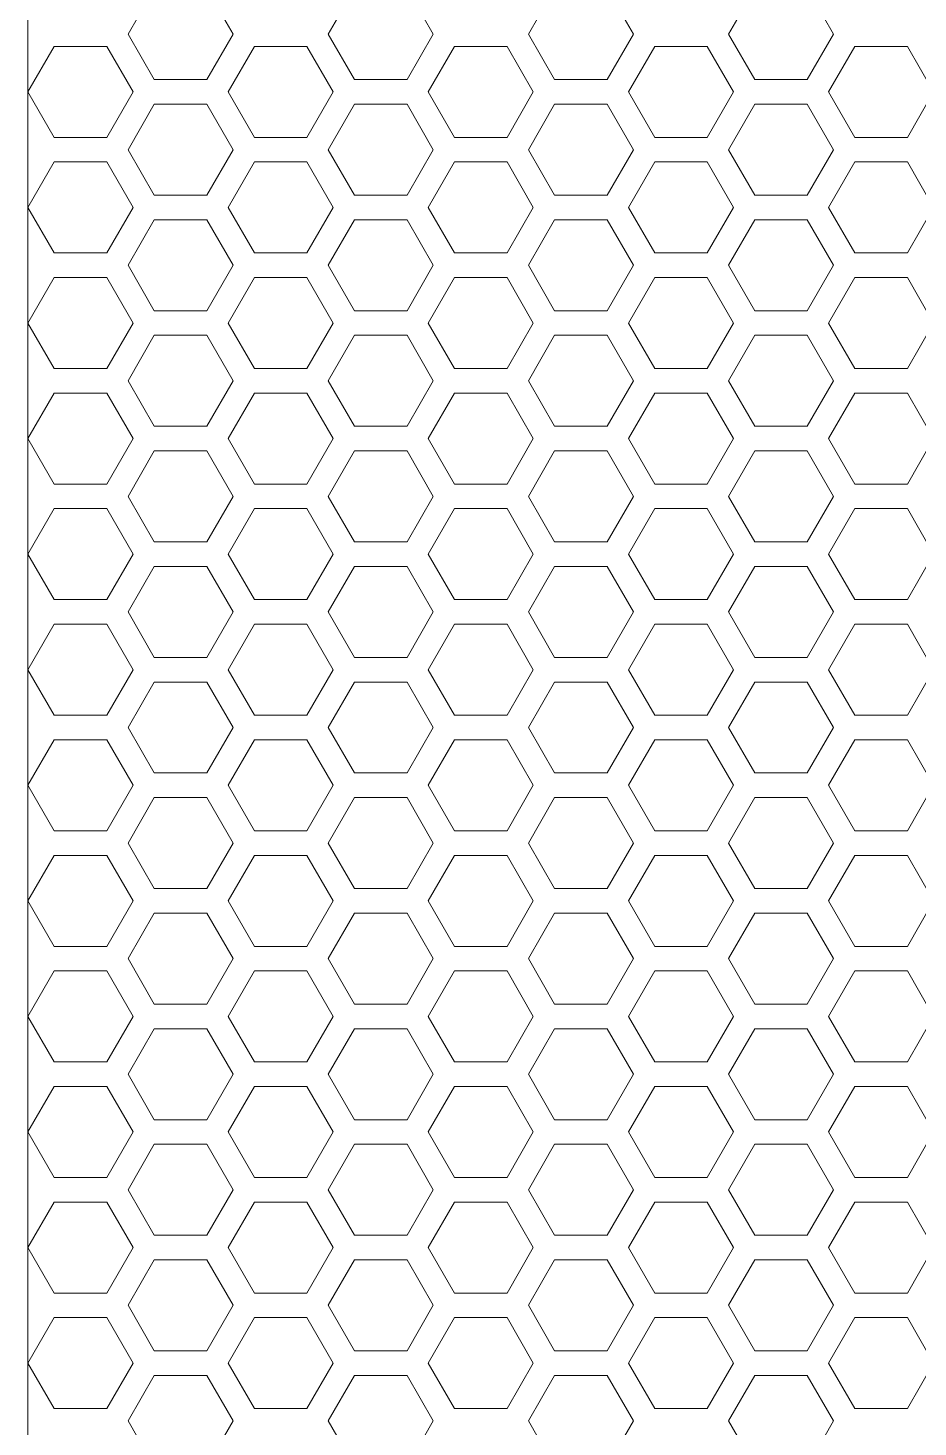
# Model space of a CAD drawing. Header units: millimetres. Extents: x 0 to 140, y -17 to 195.
# Drawn here: x 103.6 to 108.22, y 166.01 to 173.26 of the extents above; entities that cross this region are included whole.
import ezdxf

# ---------------------------------------------------------------- set-up
doc = ezdxf.new("R2010")
doc.units = ezdxf.units.MM
doc.layers.add('4203-42785_1_0', color=7, linetype='Continuous')

# ---------------------------------------------------------------- blocks, each defined once
blk = doc.blocks.new('a')
at = {"layer": '4203-42785_1_0', "color": 0, "linetype": 'ByBlock', "lineweight": 9}
for p, q in [((1507.3328, 480.0617), (1507.2261, 479.8768)), ((1507.653, 479.8768), (1507.5463, 480.0617)), ((1508.1461, 480.0617), (1508.0394, 479.8768)), ((1508.4662, 479.8768), (1508.3595, 480.0617)), ((1508.9594, 480.0617), (1508.8527, 479.8768)), ((1509.2795, 479.8768), (1509.1728, 480.0617)), ((1509.7726, 480.0617), (1509.6659, 479.8768)), ((1510.0928, 479.8768), (1509.9861, 480.0617)), ((1507.2261, 479.8768), (1507.3328, 479.692)), ((1507.5463, 479.692), (1507.653, 479.8768)), ((1508.0394, 479.8768), (1508.1461, 479.692)), ((1508.3595, 479.692), (1508.4662, 479.8768)), ((1508.8527, 479.8768), (1508.9594, 479.692)), ((1509.1728, 479.692), (1509.2795, 479.8768)), ((1509.6659, 479.8768), (1509.7726, 479.692)), ((1509.9861, 479.692), (1510.0928, 479.8768)), ((1506.9262, 479.8269), (1506.8194, 479.6421)), ((1507.1396, 479.8269), (1506.9262, 479.8269)), ((1507.2464, 479.6421), (1507.1396, 479.8269)), ((1507.7395, 479.8269), (1507.6327, 479.6421)), ((1507.9529, 479.8269), (1507.7395, 479.8269)), ((1508.0596, 479.6421), (1507.9529, 479.8269)), ((1508.5527, 479.8269), (1508.446, 479.6421)), ((1508.7661, 479.8269), (1508.5527, 479.8269)), ((1508.8728, 479.6421), (1508.7661, 479.8269)), ((1509.366, 479.8269), (1509.2593, 479.6421)), ((1509.5794, 479.8269), (1509.366, 479.8269)), ((1509.6862, 479.6421), (1509.5794, 479.8269)), ((1510.1793, 479.8269), (1510.0725, 479.6421)), ((1510.3927, 479.8269), (1510.1793, 479.8269)), ((1510.4994, 479.6421), (1510.3927, 479.8269)), ((1507.3328, 479.692), (1507.5463, 479.692)), ((1508.1461, 479.692), (1508.3595, 479.692)), ((1508.9594, 479.692), (1509.1728, 479.692)), ((1509.7726, 479.692), (1509.9861, 479.692)), ((1506.8194, 479.6421), (1506.9262, 479.4572)), ((1507.1396, 479.4572), (1507.2464, 479.6421)), ((1507.3328, 479.5921), (1507.2261, 479.4073)), ((1507.5463, 479.5921), (1507.3328, 479.5921)), ((1507.653, 479.4073), (1507.5463, 479.5921)), ((1507.6327, 479.6421), (1507.7395, 479.4572)), ((1507.9529, 479.4572), (1508.0596, 479.6421)), ((1508.1461, 479.5921), (1508.0394, 479.4073)), ((1508.3595, 479.5921), (1508.1461, 479.5921)), ((1508.4662, 479.4073), (1508.3595, 479.5921)), ((1508.446, 479.6421), (1508.5527, 479.4572)), ((1508.7661, 479.4572), (1508.8728, 479.6421)), ((1508.9594, 479.5921), (1508.8527, 479.4073)), ((1509.1728, 479.5921), (1508.9594, 479.5921)), ((1509.2795, 479.4073), (1509.1728, 479.5921)), ((1509.2593, 479.6421), (1509.366, 479.4572)), ((1509.5794, 479.4572), (1509.6862, 479.6421)), ((1509.7726, 479.5921), (1509.6659, 479.4073)), ((1509.9861, 479.5921), (1509.7726, 479.5921)), ((1510.0928, 479.4073), (1509.9861, 479.5921)), ((1510.0725, 479.6421), (1510.1793, 479.4572)), ((1510.3927, 479.4572), (1510.4994, 479.6421)), ((1506.9262, 479.4572), (1507.1396, 479.4572)), ((1507.7395, 479.4572), (1507.9529, 479.4572)), ((1508.5527, 479.4572), (1508.7661, 479.4572)), ((1509.366, 479.4572), (1509.5794, 479.4572)), ((1510.1793, 479.4572), (1510.3927, 479.4572)), ((1507.2261, 479.4073), (1507.3328, 479.2224)), ((1507.5463, 479.2224), (1507.653, 479.4073)), ((1508.0394, 479.4073), (1508.1461, 479.2224)), ((1508.3595, 479.2224), (1508.4662, 479.4073)), ((1508.8527, 479.4073), (1508.9594, 479.2224)), ((1509.1728, 479.2224), (1509.2795, 479.4073)), ((1509.6659, 479.4073), (1509.7726, 479.2224)), ((1509.9861, 479.2224), (1510.0928, 479.4073)), ((1506.9262, 479.3574), (1506.8194, 479.1725)), ((1507.1396, 479.3574), (1506.9262, 479.3574)), ((1507.2464, 479.1725), (1507.1396, 479.3574)), ((1507.7395, 479.3574), (1507.6327, 479.1725)), ((1507.9529, 479.3574), (1507.7395, 479.3574)), ((1508.0596, 479.1725), (1507.9529, 479.3574)), ((1508.5527, 479.3574), (1508.446, 479.1725)), ((1508.7661, 479.3574), (1508.5527, 479.3574)), ((1508.8728, 479.1725), (1508.7661, 479.3574)), ((1509.366, 479.3574), (1509.2593, 479.1725)), ((1509.5794, 479.3574), (1509.366, 479.3574)), ((1509.6862, 479.1725), (1509.5794, 479.3574)), ((1510.1793, 479.3574), (1510.0725, 479.1725)), ((1510.3927, 479.3574), (1510.1793, 479.3574)), ((1510.4994, 479.1725), (1510.3927, 479.3574)), ((1507.3328, 479.2224), (1507.5463, 479.2224)), ((1508.1461, 479.2224), (1508.3595, 479.2224)), ((1508.9594, 479.2224), (1509.1728, 479.2224)), ((1509.7726, 479.2224), (1509.9861, 479.2224)), ((1506.8194, 479.1725), (1506.9262, 478.9876)), ((1507.1396, 478.9876), (1507.2464, 479.1725)), ((1507.6327, 479.1725), (1507.7395, 478.9876)), ((1507.9529, 478.9876), (1508.0596, 479.1725)), ((1508.446, 479.1725), (1508.5527, 478.9876)), ((1508.7661, 478.9876), (1508.8728, 479.1725)), ((1509.2593, 479.1725), (1509.366, 478.9876)), ((1509.5794, 478.9876), (1509.6862, 479.1725)), ((1510.0725, 479.1725), (1510.1793, 478.9876)), ((1510.3927, 478.9876), (1510.4994, 479.1725)), ((1507.3328, 479.1226), (1507.2261, 478.9377)), ((1507.5463, 479.1226), (1507.3328, 479.1226)), ((1507.653, 478.9377), (1507.5463, 479.1226)), ((1508.1461, 479.1226), (1508.0394, 478.9377)), ((1508.3595, 479.1226), (1508.1461, 479.1226)), ((1508.4662, 478.9377), (1508.3595, 479.1226)), ((1508.9594, 479.1226), (1508.8527, 478.9377)), ((1509.1728, 479.1226), (1508.9594, 479.1226)), ((1509.2795, 478.9377), (1509.1728, 479.1226)), ((1509.7726, 479.1226), (1509.6659, 478.9377)), ((1509.9861, 479.1226), (1509.7726, 479.1226)), ((1510.0928, 478.9377), (1509.9861, 479.1226)), ((1506.9262, 478.9876), (1507.1396, 478.9876)), ((1507.7395, 478.9876), (1507.9529, 478.9876)), ((1508.5527, 478.9876), (1508.7661, 478.9876)), ((1509.366, 478.9876), (1509.5794, 478.9876)), ((1510.1793, 478.9876), (1510.3927, 478.9876)), ((1507.2261, 478.9377), (1507.3328, 478.7529)), ((1507.5463, 478.7529), (1507.653, 478.9377)), ((1508.0394, 478.9377), (1508.1461, 478.7529)), ((1508.3595, 478.7529), (1508.4662, 478.9377)), ((1508.8527, 478.9377), (1508.9594, 478.7529)), ((1509.1728, 478.7529), (1509.2795, 478.9377)), ((1509.6659, 478.9377), (1509.7726, 478.7529)), ((1509.9861, 478.7529), (1510.0928, 478.9377)), ((1506.9262, 478.8878), (1506.8194, 478.703)), ((1507.1396, 478.8878), (1506.9262, 478.8878)), ((1507.2464, 478.703), (1507.1396, 478.8878)), ((1507.7395, 478.8878), (1507.6327, 478.703)), ((1507.9529, 478.8878), (1507.7395, 478.8878)), ((1508.0596, 478.703), (1507.9529, 478.8878)), ((1508.5527, 478.8878), (1508.446, 478.703)), ((1508.7661, 478.8878), (1508.5527, 478.8878)), ((1508.8728, 478.703), (1508.7661, 478.8878)), ((1509.366, 478.8878), (1509.2593, 478.703)), ((1509.5794, 478.8878), (1509.366, 478.8878)), ((1509.6862, 478.703), (1509.5794, 478.8878)), ((1510.1793, 478.8878), (1510.0725, 478.703)), ((1510.3927, 478.8878), (1510.1793, 478.8878)), ((1510.4994, 478.703), (1510.3927, 478.8878)), ((1507.3328, 478.7529), (1507.5463, 478.7529)), ((1508.1461, 478.7529), (1508.3595, 478.7529)), ((1508.9594, 478.7529), (1509.1728, 478.7529)), ((1509.7726, 478.7529), (1509.9861, 478.7529)), ((1506.8194, 478.703), (1506.9262, 478.5181)), ((1507.1396, 478.5181), (1507.2464, 478.703)), ((1507.6327, 478.703), (1507.7395, 478.5181)), ((1507.9529, 478.5181), (1508.0596, 478.703)), ((1508.446, 478.703), (1508.5527, 478.5181)), ((1508.7661, 478.5181), (1508.8728, 478.703)), ((1509.2593, 478.703), (1509.366, 478.5181)), ((1509.5794, 478.5181), (1509.6862, 478.703)), ((1510.0725, 478.703), (1510.1793, 478.5181)), ((1510.3927, 478.5181), (1510.4994, 478.703)), ((1507.3328, 478.6531), (1507.2261, 478.4682)), ((1507.5463, 478.6531), (1507.3328, 478.6531)), ((1507.653, 478.4682), (1507.5463, 478.6531)), ((1508.1461, 478.6531), (1508.0394, 478.4682)), ((1508.3595, 478.6531), (1508.1461, 478.6531)), ((1508.4662, 478.4682), (1508.3595, 478.6531)), ((1508.9594, 478.6531), (1508.8527, 478.4682)), ((1509.1728, 478.6531), (1508.9594, 478.6531)), ((1509.2795, 478.4682), (1509.1728, 478.6531)), ((1509.7726, 478.6531), (1509.6659, 478.4682)), ((1509.9861, 478.6531), (1509.7726, 478.6531)), ((1510.0928, 478.4682), (1509.9861, 478.6531)), ((1506.9262, 478.5181), (1507.1396, 478.5181)), ((1507.7395, 478.5181), (1507.9529, 478.5181)), ((1508.5527, 478.5181), (1508.7661, 478.5181)), ((1509.366, 478.5181), (1509.5794, 478.5181)), ((1510.1793, 478.5181), (1510.3927, 478.5181)), ((1507.2261, 478.4682), (1507.3328, 478.2833)), ((1507.5463, 478.2833), (1507.653, 478.4682)), ((1508.0394, 478.4682), (1508.1461, 478.2833)), ((1508.3595, 478.2833), (1508.4662, 478.4682)), ((1508.8527, 478.4682), (1508.9594, 478.2833)), ((1509.1728, 478.2833), (1509.2795, 478.4682)), ((1509.6659, 478.4682), (1509.7726, 478.2833)), ((1509.9861, 478.2833), (1510.0928, 478.4682)), ((1506.9262, 478.4183), (1506.8194, 478.2334)), ((1507.1396, 478.4183), (1506.9262, 478.4183)), ((1507.2464, 478.2334), (1507.1396, 478.4183)), ((1507.7395, 478.4183), (1507.6327, 478.2334)), ((1507.9529, 478.4183), (1507.7395, 478.4183)), ((1508.0596, 478.2334), (1507.9529, 478.4183)), ((1508.5527, 478.4183), (1508.446, 478.2334)), ((1508.7661, 478.4183), (1508.5527, 478.4183)), ((1508.8728, 478.2334), (1508.7661, 478.4183)), ((1509.366, 478.4183), (1509.2593, 478.2334)), ((1509.5794, 478.4183), (1509.366, 478.4183)), ((1509.6862, 478.2334), (1509.5794, 478.4183)), ((1510.1793, 478.4183), (1510.0725, 478.2334)), ((1510.3927, 478.4183), (1510.1793, 478.4183)), ((1510.4994, 478.2334), (1510.3927, 478.4183)), ((1507.3328, 478.2833), (1507.5463, 478.2833)), ((1508.1461, 478.2833), (1508.3595, 478.2833)), ((1508.9594, 478.2833), (1509.1728, 478.2833)), ((1509.7726, 478.2833), (1509.9861, 478.2833)), ((1506.8194, 478.2334), (1506.9262, 478.0486)), ((1507.1396, 478.0486), (1507.2464, 478.2334)), ((1507.6327, 478.2334), (1507.7395, 478.0486)), ((1507.9529, 478.0486), (1508.0596, 478.2334)), ((1508.446, 478.2334), (1508.5527, 478.0486)), ((1508.7661, 478.0486), (1508.8728, 478.2334)), ((1509.2593, 478.2334), (1509.366, 478.0486)), ((1509.5794, 478.0486), (1509.6862, 478.2334)), ((1510.0725, 478.2334), (1510.1793, 478.0486)), ((1510.3927, 478.0486), (1510.4994, 478.2334)), ((1507.3328, 478.1835), (1507.2261, 477.9986)), ((1507.5463, 478.1835), (1507.3328, 478.1835)), ((1507.653, 477.9986), (1507.5463, 478.1835)), ((1508.1461, 478.1835), (1508.0394, 477.9986)), ((1508.3595, 478.1835), (1508.1461, 478.1835)), ((1508.4662, 477.9986), (1508.3595, 478.1835)), ((1508.9594, 478.1835), (1508.8527, 477.9986)), ((1509.1728, 478.1835), (1508.9594, 478.1835)), ((1509.2795, 477.9986), (1509.1728, 478.1835)), ((1509.7726, 478.1835), (1509.6659, 477.9986)), ((1509.9861, 478.1835), (1509.7726, 478.1835)), ((1510.0928, 477.9986), (1509.9861, 478.1835)), ((1506.9262, 478.0486), (1507.1396, 478.0486)), ((1507.2261, 477.9986), (1507.3328, 477.8138)), ((1507.5463, 477.8138), (1507.653, 477.9986)), ((1507.7395, 478.0486), (1507.9529, 478.0486)), ((1508.0394, 477.9986), (1508.1461, 477.8138)), ((1508.3595, 477.8138), (1508.4662, 477.9986)), ((1508.5527, 478.0486), (1508.7661, 478.0486)), ((1508.8527, 477.9986), (1508.9594, 477.8138)), ((1509.1728, 477.8138), (1509.2795, 477.9986)), ((1509.366, 478.0486), (1509.5794, 478.0486)), ((1509.6659, 477.9986), (1509.7726, 477.8138)), ((1509.9861, 477.8138), (1510.0928, 477.9986)), ((1510.1793, 478.0486), (1510.3927, 478.0486)), ((1506.9262, 477.9487), (1506.8194, 477.7639)), ((1507.1396, 477.9487), (1506.9262, 477.9487)), ((1507.2464, 477.7639), (1507.1396, 477.9487)), ((1507.7395, 477.9487), (1507.6327, 477.7639)), ((1507.9529, 477.9487), (1507.7395, 477.9487)), ((1508.0596, 477.7639), (1507.9529, 477.9487)), ((1508.5527, 477.9487), (1508.446, 477.7639)), ((1508.7661, 477.9487), (1508.5527, 477.9487)), ((1508.8728, 477.7639), (1508.7661, 477.9487)), ((1509.366, 477.9487), (1509.2593, 477.7639)), ((1509.5794, 477.9487), (1509.366, 477.9487)), ((1509.6862, 477.7639), (1509.5794, 477.9487)), ((1510.1793, 477.9487), (1510.0725, 477.7639)), ((1510.3927, 477.9487), (1510.1793, 477.9487)), ((1510.4994, 477.7639), (1510.3927, 477.9487)), ((1507.3328, 477.8138), (1507.5463, 477.8138)), ((1508.1461, 477.8138), (1508.3595, 477.8138)), ((1508.9594, 477.8138), (1509.1728, 477.8138)), ((1509.7726, 477.8138), (1509.9861, 477.8138)), ((1506.8194, 477.7639), (1506.9262, 477.579)), ((1507.1396, 477.579), (1507.2464, 477.7639)), ((1507.6327, 477.7639), (1507.7395, 477.579)), ((1507.9529, 477.579), (1508.0596, 477.7639)), ((1508.446, 477.7639), (1508.5527, 477.579)), ((1508.7661, 477.579), (1508.8728, 477.7639)), ((1509.2593, 477.7639), (1509.366, 477.579)), ((1509.5794, 477.579), (1509.6862, 477.7639)), ((1510.0725, 477.7639), (1510.1793, 477.579)), ((1510.3927, 477.579), (1510.4994, 477.7639)), ((1507.3328, 477.714), (1507.2261, 477.5291)), ((1507.5463, 477.714), (1507.3328, 477.714)), ((1507.653, 477.5291), (1507.5463, 477.714)), ((1508.1461, 477.714), (1508.0394, 477.5291)), ((1508.3595, 477.714), (1508.1461, 477.714)), ((1508.4662, 477.5291), (1508.3595, 477.714)), ((1508.9594, 477.714), (1508.8527, 477.5291)), ((1509.1728, 477.714), (1508.9594, 477.714)), ((1509.2795, 477.5291), (1509.1728, 477.714)), ((1509.7726, 477.714), (1509.6659, 477.5291)), ((1509.9861, 477.714), (1509.7726, 477.714)), ((1510.0928, 477.5291), (1509.9861, 477.714)), ((1506.9262, 477.579), (1507.1396, 477.579)), ((1507.7395, 477.579), (1507.9529, 477.579)), ((1508.5527, 477.579), (1508.7661, 477.579)), ((1509.366, 477.579), (1509.5794, 477.579)), ((1510.1793, 477.579), (1510.3927, 477.579)), ((1507.2261, 477.5291), (1507.3328, 477.3442)), ((1507.5463, 477.3442), (1507.653, 477.5291)), ((1508.0394, 477.5291), (1508.1461, 477.3442)), ((1508.3595, 477.3442), (1508.4662, 477.5291)), ((1508.8527, 477.5291), (1508.9594, 477.3442)), ((1509.1728, 477.3442), (1509.2795, 477.5291)), ((1509.6659, 477.5291), (1509.7726, 477.3442)), ((1509.9861, 477.3442), (1510.0928, 477.5291)), ((1506.9262, 477.4792), (1506.8194, 477.2943)), ((1507.1396, 477.4792), (1506.9262, 477.4792)), ((1507.2464, 477.2943), (1507.1396, 477.4792)), ((1507.7395, 477.4792), (1507.6327, 477.2943)), ((1507.9529, 477.4792), (1507.7395, 477.4792)), ((1508.0596, 477.2943), (1507.9529, 477.4792)), ((1508.5527, 477.4792), (1508.446, 477.2943)), ((1508.7661, 477.4792), (1508.5527, 477.4792)), ((1508.8728, 477.2943), (1508.7661, 477.4792)), ((1509.366, 477.4792), (1509.2593, 477.2943)), ((1509.5794, 477.4792), (1509.366, 477.4792)), ((1509.6862, 477.2943), (1509.5794, 477.4792)), ((1510.1793, 477.4792), (1510.0725, 477.2943)), ((1510.3927, 477.4792), (1510.1793, 477.4792)), ((1510.4994, 477.2943), (1510.3927, 477.4792)), ((1507.3328, 477.3442), (1507.5463, 477.3442)), ((1508.1461, 477.3442), (1508.3595, 477.3442)), ((1508.9594, 477.3442), (1509.1728, 477.3442)), ((1509.7726, 477.3442), (1509.9861, 477.3442)), ((1506.8194, 477.2943), (1506.9262, 477.1095)), ((1507.1396, 477.1095), (1507.2464, 477.2943)), ((1507.6327, 477.2943), (1507.7395, 477.1095)), ((1507.9529, 477.1095), (1508.0596, 477.2943)), ((1508.446, 477.2943), (1508.5527, 477.1095)), ((1508.7661, 477.1095), (1508.8728, 477.2943)), ((1509.2593, 477.2943), (1509.366, 477.1095)), ((1509.5794, 477.1095), (1509.6862, 477.2943)), ((1510.0725, 477.2943), (1510.1793, 477.1095)), ((1510.3927, 477.1095), (1510.4994, 477.2943)), ((1507.3328, 477.2444), (1507.2261, 477.0596)), ((1507.5463, 477.2444), (1507.3328, 477.2444)), ((1507.653, 477.0596), (1507.5463, 477.2444)), ((1508.1461, 477.2444), (1508.0394, 477.0596)), ((1508.3595, 477.2444), (1508.1461, 477.2444)), ((1508.4662, 477.0596), (1508.3595, 477.2444)), ((1508.9594, 477.2444), (1508.8527, 477.0596)), ((1509.1728, 477.2444), (1508.9594, 477.2444)), ((1509.2795, 477.0596), (1509.1728, 477.2444)), ((1509.7726, 477.2444), (1509.6659, 477.0596)), ((1509.9861, 477.2444), (1509.7726, 477.2444)), ((1510.0928, 477.0596), (1509.9861, 477.2444)), ((1506.9262, 477.1095), (1507.1396, 477.1095)), ((1507.7395, 477.1095), (1507.9529, 477.1095)), ((1508.5527, 477.1095), (1508.7661, 477.1095)), ((1509.366, 477.1095), (1509.5794, 477.1095)), ((1510.1793, 477.1095), (1510.3927, 477.1095)), ((1507.2261, 477.0596), (1507.3328, 476.8747)), ((1507.5463, 476.8747), (1507.653, 477.0596)), ((1508.0394, 477.0596), (1508.1461, 476.8747)), ((1508.3595, 476.8747), (1508.4662, 477.0596)), ((1508.8527, 477.0596), (1508.9594, 476.8747)), ((1509.1728, 476.8747), (1509.2795, 477.0596)), ((1509.6659, 477.0596), (1509.7726, 476.8747)), ((1509.9861, 476.8747), (1510.0928, 477.0596)), ((1506.9262, 477.0097), (1506.8194, 476.8248)), ((1507.1396, 477.0097), (1506.9262, 477.0097)), ((1507.2464, 476.8248), (1507.1396, 477.0097)), ((1507.7395, 477.0097), (1507.6327, 476.8248)), ((1507.9529, 477.0097), (1507.7395, 477.0097)), ((1508.0596, 476.8248), (1507.9529, 477.0097)), ((1508.5527, 477.0097), (1508.446, 476.8248)), ((1508.7661, 477.0097), (1508.5527, 477.0097)), ((1508.8728, 476.8248), (1508.7661, 477.0097)), ((1509.366, 477.0097), (1509.2593, 476.8248)), ((1509.5794, 477.0097), (1509.366, 477.0097)), ((1509.6862, 476.8248), (1509.5794, 477.0097)), ((1510.1793, 477.0097), (1510.0725, 476.8248)), ((1510.3927, 477.0097), (1510.1793, 477.0097)), ((1510.4994, 476.8248), (1510.3927, 477.0097)), ((1507.3328, 476.8747), (1507.5463, 476.8747)), ((1508.1461, 476.8747), (1508.3595, 476.8747)), ((1508.9594, 476.8747), (1509.1728, 476.8747)), ((1509.7726, 476.8747), (1509.9861, 476.8747)), ((1506.8194, 476.8248), (1506.9262, 476.6399)), ((1507.1396, 476.6399), (1507.2464, 476.8248)), ((1507.6327, 476.8248), (1507.7395, 476.6399)), ((1507.9529, 476.6399), (1508.0596, 476.8248)), ((1508.446, 476.8248), (1508.5527, 476.6399)), ((1508.7661, 476.6399), (1508.8728, 476.8248)), ((1509.2593, 476.8248), (1509.366, 476.6399)), ((1509.5794, 476.6399), (1509.6862, 476.8248)), ((1510.0725, 476.8248), (1510.1793, 476.6399)), ((1510.3927, 476.6399), (1510.4994, 476.8248)), ((1507.3328, 476.7749), (1507.2261, 476.59)), ((1507.5463, 476.7749), (1507.3328, 476.7749)), ((1507.653, 476.59), (1507.5463, 476.7749)), ((1508.1461, 476.7749), (1508.0394, 476.59)), ((1508.3595, 476.7749), (1508.1461, 476.7749)), ((1508.4662, 476.59), (1508.3595, 476.7749)), ((1508.9594, 476.7749), (1508.8527, 476.59)), ((1509.1728, 476.7749), (1508.9594, 476.7749)), ((1509.2795, 476.59), (1509.1728, 476.7749)), ((1509.7726, 476.7749), (1509.6659, 476.59)), ((1509.9861, 476.7749), (1509.7726, 476.7749)), ((1510.0928, 476.59), (1509.9861, 476.7749)), ((1506.9262, 476.6399), (1507.1396, 476.6399)), ((1507.7395, 476.6399), (1507.9529, 476.6399)), ((1508.5527, 476.6399), (1508.7661, 476.6399)), ((1509.366, 476.6399), (1509.5794, 476.6399)), ((1510.1793, 476.6399), (1510.3927, 476.6399)), ((1507.2261, 476.59), (1507.3328, 476.4052)), ((1507.5463, 476.4052), (1507.653, 476.59)), ((1508.0394, 476.59), (1508.1461, 476.4052)), ((1508.3595, 476.4052), (1508.4662, 476.59)), ((1508.8527, 476.59), (1508.9594, 476.4052)), ((1509.1728, 476.4052), (1509.2795, 476.59)), ((1509.6659, 476.59), (1509.7726, 476.4052)), ((1509.9861, 476.4052), (1510.0928, 476.59)), ((1506.9262, 476.5401), (1506.8194, 476.3552)), ((1507.1396, 476.5401), (1506.9262, 476.5401)), ((1507.2464, 476.3552), (1507.1396, 476.5401)), ((1507.7395, 476.5401), (1507.6327, 476.3552)), ((1507.9529, 476.5401), (1507.7395, 476.5401)), ((1508.0596, 476.3552), (1507.9529, 476.5401)), ((1508.5527, 476.5401), (1508.446, 476.3552)), ((1508.7661, 476.5401), (1508.5527, 476.5401)), ((1508.8728, 476.3552), (1508.7661, 476.5401)), ((1509.366, 476.5401), (1509.2593, 476.3552)), ((1509.5794, 476.5401), (1509.366, 476.5401)), ((1509.6862, 476.3552), (1509.5794, 476.5401)), ((1510.1793, 476.5401), (1510.0725, 476.3552)), ((1510.3927, 476.5401), (1510.1793, 476.5401)), ((1510.4994, 476.3552), (1510.3927, 476.5401)), ((1506.8194, 476.3552), (1506.9262, 476.1704)), ((1507.1396, 476.1704), (1507.2464, 476.3552)), ((1507.3328, 476.4052), (1507.5463, 476.4052)), ((1507.6327, 476.3552), (1507.7395, 476.1704)), ((1507.9529, 476.1704), (1508.0596, 476.3552)), ((1508.1461, 476.4052), (1508.3595, 476.4052)), ((1508.446, 476.3552), (1508.5527, 476.1704)), ((1508.7661, 476.1704), (1508.8728, 476.3552)), ((1508.9594, 476.4052), (1509.1728, 476.4052)), ((1509.2593, 476.3552), (1509.366, 476.1704)), ((1509.5794, 476.1704), (1509.6862, 476.3552)), ((1509.7726, 476.4052), (1509.9861, 476.4052)), ((1510.0725, 476.3552), (1510.1793, 476.1704)), ((1510.3927, 476.1704), (1510.4994, 476.3552)), ((1507.3328, 476.3053), (1507.2261, 476.1205)), ((1507.5463, 476.3053), (1507.3328, 476.3053)), ((1507.653, 476.1205), (1507.5463, 476.3053)), ((1508.1461, 476.3053), (1508.0394, 476.1205)), ((1508.3595, 476.3053), (1508.1461, 476.3053)), ((1508.4662, 476.1205), (1508.3595, 476.3053)), ((1508.9594, 476.3053), (1508.8527, 476.1205)), ((1509.1728, 476.3053), (1508.9594, 476.3053)), ((1509.2795, 476.1205), (1509.1728, 476.3053)), ((1509.7726, 476.3053), (1509.6659, 476.1205)), ((1509.9861, 476.3053), (1509.7726, 476.3053)), ((1510.0928, 476.1205), (1509.9861, 476.3053)), ((1506.9262, 476.1704), (1507.1396, 476.1704)), ((1507.7395, 476.1704), (1507.9529, 476.1704)), ((1508.5527, 476.1704), (1508.7661, 476.1704)), ((1509.366, 476.1704), (1509.5794, 476.1704)), ((1510.1793, 476.1704), (1510.3927, 476.1704)), ((1506.9262, 476.0706), (1506.8194, 475.8858)), ((1507.1396, 476.0706), (1506.9262, 476.0706)), ((1507.2464, 475.8858), (1507.1396, 476.0706)), ((1507.2261, 476.1205), (1507.3328, 475.9357)), ((1507.5463, 475.9357), (1507.653, 476.1205)), ((1507.7395, 476.0706), (1507.6327, 475.8858)), ((1507.9529, 476.0706), (1507.7395, 476.0706)), ((1508.0596, 475.8858), (1507.9529, 476.0706)), ((1508.0394, 476.1205), (1508.1461, 475.9357)), ((1508.3595, 475.9357), (1508.4662, 476.1205)), ((1508.5527, 476.0706), (1508.446, 475.8858)), ((1508.7661, 476.0706), (1508.5527, 476.0706)), ((1508.8728, 475.8858), (1508.7661, 476.0706)), ((1508.8527, 476.1205), (1508.9594, 475.9357)), ((1509.1728, 475.9357), (1509.2795, 476.1205)), ((1509.366, 476.0706), (1509.2593, 475.8858)), ((1509.5794, 476.0706), (1509.366, 476.0706)), ((1509.6862, 475.8858), (1509.5794, 476.0706)), ((1509.6659, 476.1205), (1509.7726, 475.9357)), ((1509.9861, 475.9357), (1510.0928, 476.1205)), ((1510.1793, 476.0706), (1510.0725, 475.8858)), ((1510.3927, 476.0706), (1510.1793, 476.0706)), ((1510.4994, 475.8858), (1510.3927, 476.0706)), ((1507.3328, 475.9357), (1507.5463, 475.9357)), ((1508.1461, 475.9357), (1508.3595, 475.9357)), ((1508.9594, 475.9357), (1509.1728, 475.9357)), ((1509.7726, 475.9357), (1509.9861, 475.9357)), ((1506.8194, 475.8858), (1506.9262, 475.7009)), ((1507.1396, 475.7009), (1507.2464, 475.8858)), ((1507.6327, 475.8858), (1507.7395, 475.7009)), ((1507.9529, 475.7009), (1508.0596, 475.8858)), ((1508.446, 475.8858), (1508.5527, 475.7009)), ((1508.7661, 475.7009), (1508.8728, 475.8858)), ((1509.2593, 475.8858), (1509.366, 475.7009)), ((1509.5794, 475.7009), (1509.6862, 475.8858)), ((1510.0725, 475.8858), (1510.1793, 475.7009)), ((1510.3927, 475.7009), (1510.4994, 475.8858)), ((1507.3328, 475.8359), (1507.2261, 475.651)), ((1507.5463, 475.8359), (1507.3328, 475.8359)), ((1507.653, 475.651), (1507.5463, 475.8359)), ((1508.1461, 475.8359), (1508.0394, 475.651)), ((1508.3595, 475.8359), (1508.1461, 475.8359)), ((1508.4662, 475.651), (1508.3595, 475.8359)), ((1508.9594, 475.8359), (1508.8527, 475.651)), ((1509.1728, 475.8359), (1508.9594, 475.8359)), ((1509.2795, 475.651), (1509.1728, 475.8359)), ((1509.7726, 475.8359), (1509.6659, 475.651)), ((1509.9861, 475.8359), (1509.7726, 475.8359)), ((1510.0928, 475.651), (1509.9861, 475.8359)), ((1506.9262, 475.7009), (1507.1396, 475.7009)), ((1507.7395, 475.7009), (1507.9529, 475.7009)), ((1508.5527, 475.7009), (1508.7661, 475.7009)), ((1509.366, 475.7009), (1509.5794, 475.7009)), ((1510.1793, 475.7009), (1510.3927, 475.7009)), ((1507.2261, 475.651), (1507.3328, 475.4661)), ((1507.5463, 475.4661), (1507.653, 475.651)), ((1508.0394, 475.651), (1508.1461, 475.4661)), ((1508.3595, 475.4661), (1508.4662, 475.651)), ((1508.8527, 475.651), (1508.9594, 475.4661)), ((1509.1728, 475.4661), (1509.2795, 475.651)), ((1509.6659, 475.651), (1509.7726, 475.4661)), ((1509.9861, 475.4661), (1510.0928, 475.651)), ((1506.9262, 475.6011), (1506.8194, 475.4162)), ((1507.1396, 475.6011), (1506.9262, 475.6011)), ((1507.2464, 475.4162), (1507.1396, 475.6011)), ((1507.7395, 475.6011), (1507.6327, 475.4162)), ((1507.9529, 475.6011), (1507.7395, 475.6011)), ((1508.0596, 475.4162), (1507.9529, 475.6011)), ((1508.5527, 475.6011), (1508.446, 475.4162)), ((1508.7661, 475.6011), (1508.5527, 475.6011)), ((1508.8728, 475.4162), (1508.7661, 475.6011)), ((1509.366, 475.6011), (1509.2593, 475.4162)), ((1509.5794, 475.6011), (1509.366, 475.6011)), ((1509.6862, 475.4162), (1509.5794, 475.6011)), ((1510.1793, 475.6011), (1510.0725, 475.4162)), ((1510.3927, 475.6011), (1510.1793, 475.6011)), ((1510.4994, 475.4162), (1510.3927, 475.6011)), ((1507.3328, 475.4661), (1507.5463, 475.4661)), ((1508.1461, 475.4661), (1508.3595, 475.4661)), ((1508.9594, 475.4661), (1509.1728, 475.4661)), ((1509.7726, 475.4661), (1509.9861, 475.4661)), ((1506.8194, 475.4162), (1506.9262, 475.2314)), ((1507.1396, 475.2314), (1507.2464, 475.4162)), ((1507.6327, 475.4162), (1507.7395, 475.2314)), ((1507.9529, 475.2314), (1508.0596, 475.4162)), ((1508.446, 475.4162), (1508.5527, 475.2314)), ((1508.7661, 475.2314), (1508.8728, 475.4162)), ((1509.2593, 475.4162), (1509.366, 475.2314)), ((1509.5794, 475.2314), (1509.6862, 475.4162)), ((1510.0725, 475.4162), (1510.1793, 475.2314)), ((1510.3927, 475.2314), (1510.4994, 475.4162)), ((1507.3328, 475.3663), (1507.2261, 475.1815)), ((1507.5463, 475.3663), (1507.3328, 475.3663)), ((1507.653, 475.1815), (1507.5463, 475.3663)), ((1508.1461, 475.3663), (1508.0394, 475.1815)), ((1508.3595, 475.3663), (1508.1461, 475.3663)), ((1508.4662, 475.1815), (1508.3595, 475.3663)), ((1508.9594, 475.3663), (1508.8527, 475.1815)), ((1509.1728, 475.3663), (1508.9594, 475.3663)), ((1509.2795, 475.1815), (1509.1728, 475.3663)), ((1509.7726, 475.3663), (1509.6659, 475.1815)), ((1509.9861, 475.3663), (1509.7726, 475.3663)), ((1510.0928, 475.1815), (1509.9861, 475.3663)), ((1506.9262, 475.2314), (1507.1396, 475.2314)), ((1507.7395, 475.2314), (1507.9529, 475.2314)), ((1508.5527, 475.2314), (1508.7661, 475.2314)), ((1509.366, 475.2314), (1509.5794, 475.2314)), ((1510.1793, 475.2314), (1510.3927, 475.2314)), ((1507.2261, 475.1815), (1507.3328, 474.9966)), ((1507.5463, 474.9966), (1507.653, 475.1815)), ((1508.0394, 475.1815), (1508.1461, 474.9966)), ((1508.3595, 474.9966), (1508.4662, 475.1815)), ((1508.8527, 475.1815), (1508.9594, 474.9966)), ((1509.1728, 474.9966), (1509.2795, 475.1815)), ((1509.6659, 475.1815), (1509.7726, 474.9966)), ((1509.9861, 474.9966), (1510.0928, 475.1815)), ((1506.9262, 475.1315), (1506.8194, 474.9467)), ((1507.1396, 475.1315), (1506.9262, 475.1315)), ((1507.2464, 474.9467), (1507.1396, 475.1315)), ((1507.7395, 475.1315), (1507.6327, 474.9467)), ((1507.9529, 475.1315), (1507.7395, 475.1315)), ((1508.0596, 474.9467), (1507.9529, 475.1315)), ((1508.5527, 475.1315), (1508.446, 474.9467)), ((1508.7661, 475.1315), (1508.5527, 475.1315)), ((1508.8728, 474.9467), (1508.7661, 475.1315)), ((1509.366, 475.1315), (1509.2593, 474.9467)), ((1509.5794, 475.1315), (1509.366, 475.1315)), ((1509.6862, 474.9467), (1509.5794, 475.1315)), ((1510.1793, 475.1315), (1510.0725, 474.9467)), ((1510.3927, 475.1315), (1510.1793, 475.1315)), ((1510.4994, 474.9467), (1510.3927, 475.1315)), ((1507.3328, 474.9966), (1507.5463, 474.9966)), ((1508.1461, 474.9966), (1508.3595, 474.9966)), ((1508.9594, 474.9966), (1509.1728, 474.9966)), ((1509.7726, 474.9966), (1509.9861, 474.9966)), ((1506.8194, 474.9467), (1506.9262, 474.7618)), ((1507.1396, 474.7618), (1507.2464, 474.9467)), ((1507.6327, 474.9467), (1507.7395, 474.7618)), ((1507.9529, 474.7618), (1508.0596, 474.9467)), ((1508.446, 474.9467), (1508.5527, 474.7618)), ((1508.7661, 474.7618), (1508.8728, 474.9467)), ((1509.2593, 474.9467), (1509.366, 474.7618)), ((1509.5794, 474.7618), (1509.6862, 474.9467)), ((1510.0725, 474.9467), (1510.1793, 474.7618)), ((1510.3927, 474.7618), (1510.4994, 474.9467)), ((1507.3328, 474.8968), (1507.2261, 474.7119)), ((1507.5463, 474.8968), (1507.3328, 474.8968)), ((1507.653, 474.7119), (1507.5463, 474.8968)), ((1508.1461, 474.8968), (1508.0394, 474.7119)), ((1508.3595, 474.8968), (1508.1461, 474.8968)), ((1508.4662, 474.7119), (1508.3595, 474.8968)), ((1508.9594, 474.8968), (1508.8527, 474.7119)), ((1509.1728, 474.8968), (1508.9594, 474.8968)), ((1509.2795, 474.7119), (1509.1728, 474.8968)), ((1509.7726, 474.8968), (1509.6659, 474.7119)), ((1509.9861, 474.8968), (1509.7726, 474.8968)), ((1510.0928, 474.7119), (1509.9861, 474.8968)), ((1506.9262, 474.7618), (1507.1396, 474.7618)), ((1507.7395, 474.7618), (1507.9529, 474.7618)), ((1508.5527, 474.7618), (1508.7661, 474.7618)), ((1509.366, 474.7618), (1509.5794, 474.7618)), ((1510.1793, 474.7618), (1510.3927, 474.7618)), ((1507.2261, 474.7119), (1507.3328, 474.527)), ((1507.5463, 474.527), (1507.653, 474.7119)), ((1508.0394, 474.7119), (1508.1461, 474.527)), ((1508.3595, 474.527), (1508.4662, 474.7119)), ((1508.8527, 474.7119), (1508.9594, 474.527)), ((1509.1728, 474.527), (1509.2795, 474.7119)), ((1509.6659, 474.7119), (1509.7726, 474.527)), ((1509.9861, 474.527), (1510.0928, 474.7119)), ((1506.9262, 474.662), (1506.8194, 474.4771)), ((1507.1396, 474.662), (1506.9262, 474.662)), ((1507.2464, 474.4771), (1507.1396, 474.662)), ((1507.7395, 474.662), (1507.6327, 474.4771)), ((1507.9529, 474.662), (1507.7395, 474.662)), ((1508.0596, 474.4771), (1507.9529, 474.662)), ((1508.5527, 474.662), (1508.446, 474.4771)), ((1508.7661, 474.662), (1508.5527, 474.662)), ((1508.8728, 474.4771), (1508.7661, 474.662)), ((1509.366, 474.662), (1509.2593, 474.4771)), ((1509.5794, 474.662), (1509.366, 474.662)), ((1509.6862, 474.4771), (1509.5794, 474.662)), ((1510.1793, 474.662), (1510.0725, 474.4771)), ((1510.3927, 474.662), (1510.1793, 474.662)), ((1510.4994, 474.4771), (1510.3927, 474.662)), ((1506.8194, 474.4771), (1506.9262, 474.2923)), ((1507.1396, 474.2923), (1507.2464, 474.4771)), ((1507.3328, 474.527), (1507.5463, 474.527)), ((1507.6327, 474.4771), (1507.7395, 474.2923)), ((1507.9529, 474.2923), (1508.0596, 474.4771)), ((1508.1461, 474.527), (1508.3595, 474.527)), ((1508.446, 474.4771), (1508.5527, 474.2923)), ((1508.7661, 474.2923), (1508.8728, 474.4771)), ((1508.9594, 474.527), (1509.1728, 474.527)), ((1509.2593, 474.4771), (1509.366, 474.2923)), ((1509.5794, 474.2923), (1509.6862, 474.4771)), ((1509.7726, 474.527), (1509.9861, 474.527)), ((1510.0725, 474.4771), (1510.1793, 474.2923)), ((1510.3927, 474.2923), (1510.4994, 474.4771)), ((1507.3328, 474.4272), (1507.2261, 474.2424)), ((1507.5463, 474.4272), (1507.3328, 474.4272)), ((1507.653, 474.2424), (1507.5463, 474.4272)), ((1508.1461, 474.4272), (1508.0394, 474.2424)), ((1508.3595, 474.4272), (1508.1461, 474.4272)), ((1508.4662, 474.2424), (1508.3595, 474.4272)), ((1508.9594, 474.4272), (1508.8527, 474.2424)), ((1509.1728, 474.4272), (1508.9594, 474.4272)), ((1509.2795, 474.2424), (1509.1728, 474.4272)), ((1509.7726, 474.4272), (1509.6659, 474.2424)), ((1509.9861, 474.4272), (1509.7726, 474.4272)), ((1510.0928, 474.2424), (1509.9861, 474.4272)), ((1506.9262, 474.2923), (1507.1396, 474.2923)), ((1507.7395, 474.2923), (1507.9529, 474.2923)), ((1508.5527, 474.2923), (1508.7661, 474.2923)), ((1509.366, 474.2923), (1509.5794, 474.2923)), ((1510.1793, 474.2923), (1510.3927, 474.2923)), ((1507.2261, 474.2424), (1507.3328, 474.0575)), ((1507.5463, 474.0575), (1507.653, 474.2424)), ((1508.0394, 474.2424), (1508.1461, 474.0575)), ((1508.3595, 474.0575), (1508.4662, 474.2424)), ((1508.8527, 474.2424), (1508.9594, 474.0575)), ((1509.1728, 474.0575), (1509.2795, 474.2424)), ((1509.6659, 474.2424), (1509.7726, 474.0575)), ((1509.9861, 474.0575), (1510.0928, 474.2424))]:
    blk.add_line(p, q, dxfattribs=at)

msp = doc.modelspace()

# ---------------------------------------------------------------- linework, layer by layer
at = {"color": 0, "linetype": 'ByBlock', "lineweight": 15}
msp.add_line((103.6047, 194.996), (103.6047, 137.189), dxfattribs=at)

# ---------------------------------------------------------------- block references
at = {"lineweight": 15, "xscale": 1.275468447124703, "yscale": 1.275468447124703, "zscale": 1.275468447124703}
msp.add_blockref('a', (-1818.2959, -438.8363), dxfattribs=at)

doc.saveas('drawing.dxf')
